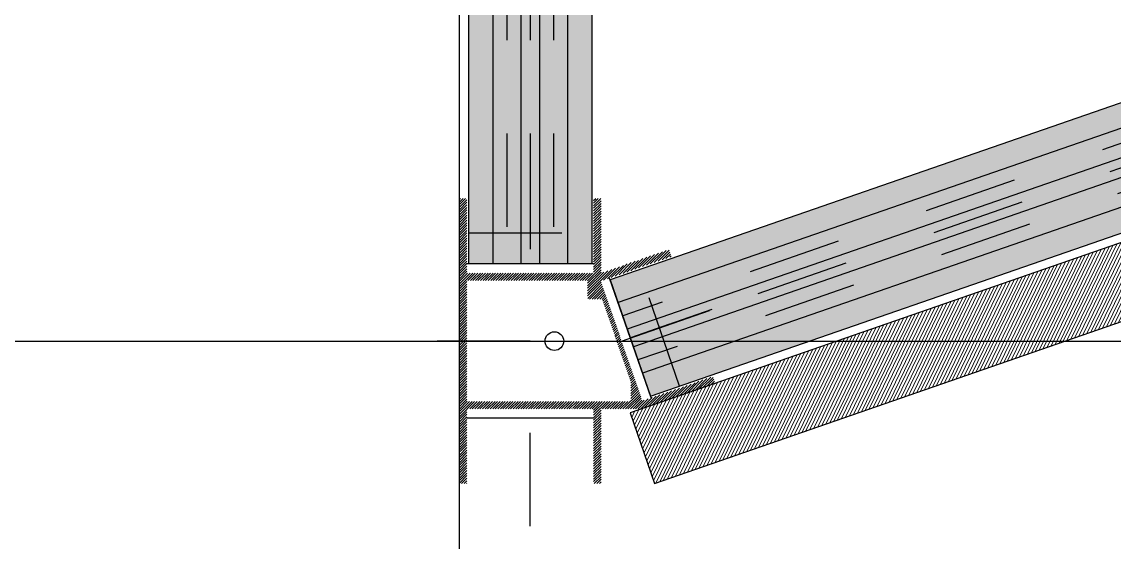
# Model space of a CAD drawing. Header units: millimetres. Extents: x 10 to 110, y 17 to 110.
# Drawn here: x 96.31 to 97.482, y 103.706 to 104.264 of the extents above; entities that cross this region are included whole.
import ezdxf
from ezdxf.enums import TextEntityAlignment as Align

# ---------------------------------------------------------------- set-up
doc = ezdxf.new("R2010")
doc.units = ezdxf.units.MM
doc.header["$LTSCALE"] = 0.05
for name, pattern in [('00 Ground$0$DASHDOT', [25.4, 12.7, -6.35, 0, -6.35]), ('00 Ground$0$DASHDOT2', [12.7, 6.35, -3.175, 0, -3.175]), ('00 Ground$0$HIDDEN', [9.525, 6.35, -3.175])]:
    doc.linetypes.add(name, pattern=pattern)
doc.layers.add('00 Ground$0$A-Panel Interior', color=6, linetype='Continuous', lineweight=0)
doc.layers.add('00 Ground$0$A-Proyecciones', color=252, linetype='Continuous', lineweight=0)
for name, color, linetype in [('00 Ground$0$A-Paneles', 7, 'Continuous'), ('00 Ground$0$E-PERFIL-ALZADO-EJES-GL1', 6, '00 Ground$0$DASHDOT'), ('00 Ground$0$E-PERFIL-ALZADO-GL1', 4, 'Continuous'), ('00 Ground$0$E-PERFIL-ALZADO-TEXTOS-GL1', 6, 'Continuous'), ('00 Ground$0$E-PERFIL-PLANTA-HXL2-EJES', 6, '00 Ground$0$DASHDOT'), ('00 Ground$0$E-PERFIL-PLANTA-HXL5', 4, 'Continuous'), ('00 Ground$0$E-PERFIL-PLANTA-HXL5-TEXTURAS', 6, 'Continuous'), ('00 Ground$0$EJES', 6, 'Continuous')]:
    doc.layers.add(name, color=color, linetype=linetype)
doc.styles.add('00 Ground$0$A10', font='arial.ttf', dxfattribs={"height": 0.1})

# ---------------------------------------------------------------- blocks, each defined once
blk = doc.blocks.new('*U29')
at = {"true_color": 0xffffff}
h = blk.add_hatch(color=7, dxfattribs=at)
h.dxf.hatch_style = 1
h.paths.add_polyline_path([(2.5397, 0.066), (2.5397, -0.066), (0, -0.066), (0, 0.066)])
at = {"layer": '00 Ground$0$E-PERFIL-ALZADO-EJES-GL1', "color": 251, "linetype": '00 Ground$0$HIDDEN', "ltscale": 0.05}
for p, q in [((2.5067, -0.066), (2.5067, 0.066)), ((0, 0.025), (2.5397, 0.025)), ((0, -0.025), (2.5397, -0.025))]:
    blk.add_line(p, q, dxfattribs=at)
at = {"layer": '00 Ground$0$E-PERFIL-ALZADO-EJES-GL1', "color": 251, "linetype": '00 Ground$0$DASHDOT2', "ltscale": 0.05}
blk.add_line((0, 0), (2.5397, 0), dxfattribs=at)
at = {"layer": '00 Ground$0$E-PERFIL-ALZADO-GL1', "color": 6, "ltscale": 0.05}
for p, q in [((0, 0.04), (2.5397, 0.04)), ((0, 0.01), (2.5397, 0.01)), ((0, -0.01), (2.5397, -0.01)), ((0, -0.04), (2.5397, -0.04))]:
    blk.add_line(p, q, dxfattribs=at)
at = {"layer": '00 Ground$0$E-PERFIL-ALZADO-GL1', "ltscale": 0.05}
blk.add_lwpolyline([(2.5397, 0.066), (2.5397, -0.066), (0, -0.066), (0, 0.066)], close=True, dxfattribs=at)
at = {"layer": '00 Ground$0$E-PERFIL-ALZADO-TEXTOS-GL1', "style": '00 Ground$0$A10'}
blk.add_attdef('TIPO_BARRA', text='', height=0.1, dxfattribs=at).set_placement((1.2698, 0.1564), align=Align.MIDDLE_CENTER)
blk = doc.blocks.new('*U106')
at = {"true_color": 0xffffff}
h = blk.add_hatch(color=7, dxfattribs=at)
h.dxf.hatch_style = 1
h.paths.add_polyline_path([(3.8446, 0.066), (3.8446, -0.066), (0, -0.066), (0, 0.066)])
at = {"layer": '00 Ground$0$E-PERFIL-ALZADO-EJES-GL1', "color": 251, "linetype": '00 Ground$0$HIDDEN', "ltscale": 0.05}
for p, q in [((3.8116, -0.066), (3.8116, 0.066)), ((0, 0.025), (3.8446, 0.025)), ((0, -0.025), (3.8446, -0.025))]:
    blk.add_line(p, q, dxfattribs=at)
at = {"layer": '00 Ground$0$E-PERFIL-ALZADO-EJES-GL1', "color": 251, "linetype": '00 Ground$0$DASHDOT2', "ltscale": 0.05}
blk.add_line((0, 0), (3.8446, 0), dxfattribs=at)
at = {"layer": '00 Ground$0$E-PERFIL-ALZADO-GL1', "color": 6, "ltscale": 0.05}
for p, q in [((0, 0.04), (3.8446, 0.04)), ((0, 0.01), (3.8446, 0.01)), ((0, -0.01), (3.8446, -0.01)), ((0, -0.04), (3.8446, -0.04))]:
    blk.add_line(p, q, dxfattribs=at)
at = {"layer": '00 Ground$0$E-PERFIL-ALZADO-GL1', "ltscale": 0.05}
blk.add_lwpolyline([(3.8446, 0.066), (3.8446, -0.066), (0, -0.066), (0, 0.066)], close=True, dxfattribs=at)
at = {"layer": '00 Ground$0$E-PERFIL-ALZADO-TEXTOS-GL1', "style": '00 Ground$0$A10'}
blk.add_attdef('TIPO_BARRA', text='', height=0.1, dxfattribs=at).set_placement((1.9223, 0.1564), align=Align.MIDDLE_CENTER)
blk = doc.blocks.new('00 Ground$0$HXL5')
at = {"layer": '00 Ground$0$E-PERFIL-PLANTA-HXL5-TEXTURAS'}
h = blk.add_hatch(dxfattribs=at)
h.set_pattern_fill('ANSI31', color=256, scale=0.00061, angle=90)
h.set_pattern_definition([(135, (16.1473364, -37.2537986), (-0.00136948906, -0.00136948906), [])])
edge = h.paths.add_edge_path(flags=16)
edge.add_line((0.0638, -0.068), (0, -0.068))
edge.add_line((0, -0.068), (-0.0638, -0.068))
edge.add_arc((-0.0638, -0.067), 0.001, -179.9989, -89.9989, ccw=False)
edge.add_line((-0.0648, -0.067), (-0.0648, 0.0606))
edge.add_arc((-0.0638, 0.0606), 0.001, 90.0007, 180.0011, ccw=False)
edge.add_line((-0.0638, 0.0616), (-0.0458, 0.0616))
edge.add_arc((-0.0458, 0.0626), 0.001, -89.9993, 0.0007)
edge.add_line((-0.0448, 0.0626), (-0.0448, 0.0765))
edge.add_arc((-0.0438, 0.0765), 0.001, 109.1005, 180.0007, ccw=False)
edge.add_line((-0.0441, 0.0774), (0.0434, 0.1077))
edge.add_arc((0.0437, 0.1068), 0.001, 90.0007, 109.1005, ccw=False)
edge.add_line((0.0437, 0.1078), (0.0638, 0.1078))
edge.add_arc((0.0638, 0.1068), 0.001, 0.0004, 90.0007, ccw=False)
edge.add_line((0.0648, 0.1068), (0.0648, -0.067))
edge.add_arc((0.0638, -0.067), 0.001, -89.9996, 0.0004, ccw=False)
edge = h.paths.add_edge_path()
edge.add_line((-0.0867, 0.1161), (-0.0733, 0.0773))
edge.add_arc((-0.0742, 0.077), 0.001, -89.9989, 19.1005, ccw=False)
edge.add_line((-0.0742, 0.076), (-0.1183, 0.076))
edge.add_line((-0.1183, 0.076), (-0.1183, 0.0755))
edge.add_arc((-0.1188, 0.0755), 0.0005, -179.9989, 0.0011, ccw=False)
edge.add_line((-0.1193, 0.0755), (-0.1193, 0.076))
edge.add_line((-0.1193, 0.076), (-0.1528, 0.076))
edge.add_line((-0.1528, 0.076), (-0.1528, 0.068))
edge.add_line((-0.1528, 0.068), (-0.0738, 0.068))
edge.add_arc((-0.0738, 0.067), 0.001, 0.0011, 90.0011, ccw=False)
edge.add_line((-0.0728, 0.067), (-0.0728, 0.046))
edge.add_line((-0.0728, 0.046), (-0.0723, 0.046))
edge.add_arc((-0.0723, 0.0455), 0.0005, -89.9989, 90.0011, ccw=False)
edge.add_line((-0.0723, 0.045), (-0.0728, 0.045))
edge.add_line((-0.0728, 0.045), (-0.0728, 0.0135))
edge.add_line((-0.0728, 0.0135), (-0.0723, 0.0135))
edge.add_arc((-0.0723, 0.013), 0.0005, -89.9989, 90.0011, ccw=False)
edge.add_line((-0.0723, 0.0125), (-0.0728, 0.0125))
edge.add_line((-0.0728, 0.0125), (-0.0728, -0.019))
edge.add_line((-0.0728, -0.019), (-0.0723, -0.019))
edge.add_arc((-0.0723, -0.0195), 0.0005, -89.9989, 90.0011, ccw=False)
edge.add_line((-0.0723, -0.02), (-0.0728, -0.02))
edge.add_line((-0.0728, -0.02), (-0.0728, -0.067))
edge.add_arc((-0.0738, -0.067), 0.001, -89.9989, 0.0011, ccw=False)
edge.add_line((-0.0738, -0.068), (-0.1528, -0.068))
edge.add_line((-0.1528, -0.068), (-0.1528, -0.076))
edge.add_line((-0.1528, -0.076), (-0.1193, -0.076))
edge.add_line((-0.1193, -0.076), (-0.1193, -0.0755))
edge.add_arc((-0.1188, -0.0755), 0.0005, 0.0011, 180.0011, ccw=False)
edge.add_line((-0.1183, -0.0755), (-0.1183, -0.076))
edge.add_line((-0.1183, -0.076), (0, -0.076))
edge.add_line((0, -0.076), (0.1183, -0.076))
edge.add_line((0.1183, -0.076), (0.1183, -0.0755))
edge.add_arc((0.1188, -0.0755), 0.0005, 0.0004, 180.0004, ccw=False)
edge.add_line((0.1193, -0.0755), (0.1193, -0.076))
edge.add_line((0.1193, -0.076), (0.1528, -0.076))
edge.add_line((0.1528, -0.076), (0.1528, -0.068))
edge.add_line((0.1528, -0.068), (0.0738, -0.068))
edge.add_arc((0.0738, -0.067), 0.001, -179.9996, -89.9996, ccw=False)
edge.add_line((0.0728, -0.067), (0.0728, -0.02))
edge.add_line((0.0728, -0.02), (0.0723, -0.02))
edge.add_arc((0.0723, -0.0195), 0.0005, -269.9996, -89.9996, ccw=False)
edge.add_line((0.0723, -0.019), (0.0728, -0.019))
edge.add_line((0.0728, -0.019), (0.0728, 0.0125))
edge.add_line((0.0728, 0.0125), (0.0723, 0.0125))
edge.add_arc((0.0723, 0.013), 0.0005, -269.9996, -89.9996, ccw=False)
edge.add_line((0.0723, 0.0135), (0.0728, 0.0135))
edge.add_line((0.0728, 0.0135), (0.0728, 0.045))
edge.add_line((0.0728, 0.045), (0.0723, 0.045))
edge.add_arc((0.0723, 0.0455), 0.0005, -269.9996, -89.9996, ccw=False)
edge.add_line((0.0723, 0.046), (0.0728, 0.046))
edge.add_line((0.0728, 0.046), (0.0728, 0.067))
edge.add_arc((0.0738, 0.067), 0.001, 90.0004, 180.0004, ccw=False)
edge.add_line((0.0738, 0.068), (0.1528, 0.068))
edge.add_line((0.1528, 0.068), (0.1528, 0.076))
edge.add_line((0.1528, 0.076), (0.1193, 0.076))
edge.add_line((0.1193, 0.076), (0.1193, 0.0755))
edge.add_arc((0.1188, 0.0755), 0.0005, -179.9996, 0.0004, ccw=False)
edge.add_line((0.1183, 0.0755), (0.1183, 0.076))
edge.add_line((0.1183, 0.076), (0.0738, 0.076))
edge.add_arc((0.0738, 0.077), 0.001, -179.9996, -89.9996, ccw=False)
edge.add_line((0.0728, 0.077), (0.0728, 0.1198))
edge.add_arc((0.0718, 0.1198), 0.001, 0.0004, 19.1005)
edge.add_line((0.0728, 0.1201), (0.0569, 0.1659))
edge.add_line((0.0569, 0.1659), (0.0565, 0.1657))
edge.add_arc((0.0563, 0.1662), 0.0005, -250.8995, -70.8995, ccw=False)
edge.add_line((0.0561, 0.1666), (0.0566, 0.1668))
edge.add_line((0.0566, 0.1668), (0.0456, 0.1985))
edge.add_line((0.0456, 0.1985), (0.0381, 0.1958))
edge.add_line((0.0381, 0.1958), (0.0639, 0.1212))
edge.add_arc((0.063, 0.1209), 0.001, -70.8995, 19.1005, ccw=False)
edge.add_line((0.0633, 0.1199), (-0.0633, 0.0761))
edge.add_arc((-0.0636, 0.077), 0.001, -160.8995, -70.8995, ccw=False)
edge.add_line((-0.0646, 0.0767), (-0.0904, 0.1513))
edge.add_line((-0.0904, 0.1513), (-0.098, 0.1487))
edge.add_line((-0.098, 0.1487), (-0.087, 0.1171))
edge.add_line((-0.087, 0.1171), (-0.0866, 0.1172))
edge.add_arc((-0.0864, 0.1168), 0.0005, -70.8995, 109.1005, ccw=False)
edge.add_line((-0.0862, 0.1163), (-0.0867, 0.1161))
at = {"layer": '00 Ground$0$E-PERFIL-PLANTA-HXL2-EJES', "ltscale": 0.05}
for p, q in [((0, 0.098), (-0.0336, 0.195)), ((0, 0), (0, 0.098)), ((-0.1985, 0), (0, 0)), ((0.1985, 0), (0, 0)), ((0, 0), (0, -0.1985))]:
    blk.add_line(p, q, dxfattribs=at)
at = {"layer": '00 Ground$0$EJES', "color": 240, "true_color": 0xed1f24}
blk.add_circle((0.0001, 0.0259), 0.01, dxfattribs=at)
at = {"layer": 'Defpoints'}
for p, q in [((-0.0336, 0.195), (-0.0033, 0.1074)), ((0.061, 0.1297), (-0.0675, 0.0852)), ((-0.0828, 0.068), (-0.0828, -0.068)), ((0.0828, 0.068), (0.0828, -0.068))]:
    blk.add_line(p, q, dxfattribs=at)
blk = doc.blocks.new('00 Ground$0$Pata Arco')
at = {"layer": 'Defpoints'}
for p, q in [((-0.0978, 1.9), (-0.0978, -1.9)), ((2.7291, 1.3527), (-4.0978, 1.3527))]:
    blk.add_line(p, q, dxfattribs=at)
at = {"xscale": -1, "rotation": 199.0945065458419}
blk.add_blockref('*U106', (-3.9143, 0.0917), dxfattribs=at)
at = {"rotation": 89.99999999608256}
blk.add_blockref('*U29', (-0.1738, -1.2698), dxfattribs=at)
at = {"layer": '00 Ground$0$E-PERFIL-PLANTA-HXL5', "rotation": 90}
blk.add_blockref('00 Ground$0$HXL5', (-0.1738, 1.3527), dxfattribs=at)
blk = doc.blocks.new('*U302')
at = {"layer": '00 Ground$0$A-Proyecciones', "rotation": 180}
blk.add_blockref('00 Ground$0$Pata Arco', (35.9822, 0), dxfattribs=at)
blk = doc.blocks.new('*U301')
at = {"layer": '00 Ground$0$A-Proyecciones', "color": 0, "linetype": 'ByBlock', "lineweight": -2}
blk.add_blockref('*U302', (0, 73), dxfattribs=at)
blk = doc.blocks.new('*U260')
h = blk.add_hatch()
h.set_pattern_fill('ANSI31', color=250)
h.set_pattern_definition([(45, (-13597.1444, 7821.7855), (-2.24506403, 2.24506403), [])])
h.paths.add_polyline_path([(0, 0), (3901.7, 0), (3901.7, 80), (0, 80)])
at = {"layer": '00 Ground$0$A-Paneles', "color": 4}
blk.add_lwpolyline([(0, 0), (3901.7, 0), (3901.7, 80), (0, 80)], close=True, dxfattribs=at)

msp = doc.modelspace()

# ---------------------------------------------------------------- block references
at = {"layer": '00 Ground$0$A-Panel Interior', "lineweight": 0, "xscale": 0.001, "yscale": 0.001, "zscale": 0.001, "rotation": 19.11483823330223}
msp.add_blockref('*U260', (96.9892, 103.7692), dxfattribs=at)
at = {"layer": '00 Ground$0$A-Proyecciones', "lineweight": 0}
msp.add_blockref('*U301', (60.6998, 32.2746), dxfattribs=at)

doc.saveas('drawing.dxf')
